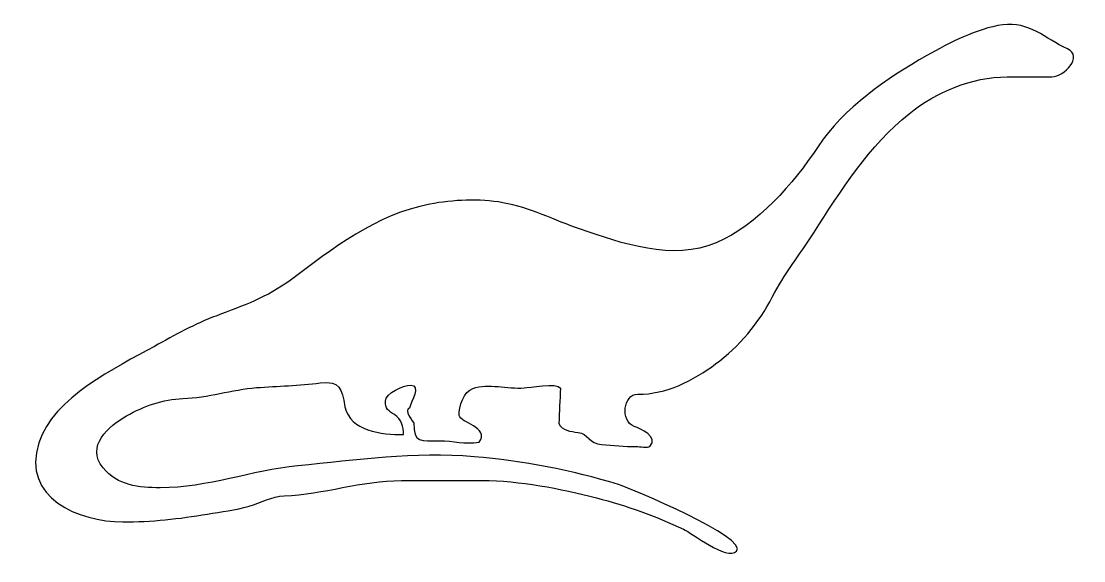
# Model space of a CAD drawing. Header units: centimetres. Extents: x -10.3 to 10.2, y -5.2 to 5.2.
import ezdxf

# ---------------------------------------------------------------- set-up
doc = ezdxf.new("R2010")
doc.units = ezdxf.units.CM
doc.header["$MEASUREMENT"] = 0
doc.layers.add('Camada 1', color=7, linetype='Continuous')

msp = doc.modelspace()

# ---------------------------------------------------------------- linework, layer by layer
at = {"layer": 'Camada 1'}
msp.add_open_spline([(3.50499, -5.06267), (3.32256, -5.24531), (2.64528, -4.71284), (2.48327, -4.63608), (2.48327, -4.63608), (1.94635, -4.3816), (1.38549, -4.18063), (0.81031, -4.03296), (0.81031, -4.03296), (0.10506, -3.85243), (-0.66686, -3.69771), (-1.39724, -3.69771), (-1.39724, -3.69771), (-1.91606, -3.69771), (-2.43515, -3.69771), (-2.95376, -3.69771), (-2.95376, -3.69771), (-3.71841, -3.69771), (-4.4577, -3.96534), (-5.21177, -3.99304), (-5.21177, -3.99304), (-5.44934, -4.00172), (-5.66558, -4.12708), (-5.88955, -4.19142), (-5.88955, -4.19142), (-6.14897, -4.26632), (-6.42647, -4.30106), (-6.69222, -4.34567), (-6.69222, -4.34567), (-7.23337, -4.43629), (-7.77169, -4.49685), (-8.32084, -4.49545), (-8.32084, -4.49545), (-9.17047, -4.49545), (-10.27997, -4.03341), (-9.94144, -2.97365), (-9.94144, -2.97365), (-9.65783, -2.08481), (-8.45747, -1.52418), (-7.7137, -1.11003), (-7.7137, -1.11003), (-7.31836, -0.89053), (-6.93778, -0.67715), (-6.51286, -0.51842), (-6.51286, -0.51842), (-6.01819, -0.33369), (-5.52705, -0.15737), (-5.09954, 0.16217), (-5.09954, 0.16217), (-4.27949, 0.77598), (-3.43946, 1.43651), (-2.40648, 1.6323), (-2.40648, 1.6323), (-1.94843, 1.71916), (-1.45615, 1.74065), (-0.99575, 1.66095), (-0.99575, 1.66095), (-0.48114, 1.57184), (0.00649, 1.31808), (0.49833, 1.1488), (0.49833, 1.1488), (1.28364, 0.87892), (2.28657, 0.52994), (3.11273, 0.88702), (3.11273, 0.88702), (3.91963, 1.23566), (4.60069, 2.02378), (5.07988, 2.74699), (5.07988, 2.74699), (5.5682, 3.48404), (6.41007, 4.0657), (7.17451, 4.49742), (7.17451, 4.49742), (7.61163, 4.74417), (8.13587, 5.02177), (8.63781, 5.09115), (8.63781, 5.09115), (9.14327, 5.16113), (9.45741, 4.82657), (9.88421, 4.62876), (9.88421, 4.62876), (10.19999, 4.48427), (9.81706, 4.08761), (9.58581, 4.08761), (9.58581, 4.08761), (9.29776, 4.08761), (9.00971, 4.08761), (8.72139, 4.08761), (8.72139, 4.08761), (8.03821, 4.08761), (7.36021, 3.79874), (6.83197, 3.37615), (6.83197, 3.37615), (6.07857, 2.777), (5.50506, 1.8802), (4.99513, 1.07986), (4.99513, 1.07986), (4.72936, 0.66304), (4.41924, 0.27508), (4.19574, -0.16149), (4.19574, -0.16149), (3.94169, -0.65602), (3.55106, -1.11923), (3.10497, -1.44956), (3.10497, -1.44956), (2.67888, -1.76534), (2.14805, -2.04096), (1.60409, -2.03273), (1.60409, -2.03273), (1.32469, -2.02876), (1.26132, -2.55229), (1.53411, -2.65487), (1.53411, -2.65487), (1.65619, -2.69996), (2.00787, -2.84878), (1.83838, -3.03992), (1.83838, -3.03992), (1.80245, -3.07278), (1.63293, -3.04272), (1.57777, -3.04272), (1.57777, -3.04272), (1.35076, -3.04272), (1.12771, -3.0197), (0.90142, -3.00563), (0.90142, -3.00563), (0.67274, -2.99108), (0.64271, -2.79058), (0.45253, -2.76851), (0.45253, -2.76851), (0.31074, -2.75232), (0.14101, -2.73472), (0.08418, -2.59854), (0.08418, -2.59854), (0.08418, -2.36798), (0.11164, -2.14237), (0.11164, -1.91581), (0.11164, -1.91581), (0.05505, -1.80336), (-0.50934, -1.90689), (-0.58585, -1.9116), (-0.58585, -1.9116), (-0.9143, -1.93107), (-1.27091, -1.81886), (-1.57399, -1.92144), (-1.57399, -1.92144), (-1.74303, -1.97732), (-1.85408, -2.27548), (-1.83625, -2.44357), (-1.83625, -2.44357), (-1.82122, -2.58631), (-1.24956, -2.66894), (-1.45123, -2.95747), (-1.45123, -2.95747), (-1.73248, -3.00515), (-1.9487, -2.93001), (-2.21895, -2.93001), (-2.21895, -2.93001), (-2.58566, -2.93001), (-2.71195, -2.98285), (-2.71195, -2.58751), (-2.71195, -2.58751), (-2.71195, -2.59031), (-2.92441, -2.32242), (-2.79461, -2.29967), (-2.79461, -2.29967), (-2.7608, -2.16844), (-2.57368, -1.86088), (-2.7735, -1.86088), (-2.7735, -1.86088), (-2.91741, -1.86088), (-3.25406, -2.00315), (-3.26182, -2.1696), (-3.26182, -2.1696), (-3.27005, -2.30364), (-3.19374, -2.36423), (-3.08738, -2.42574), (-3.08738, -2.42574), (-2.95144, -2.50676), (-2.91223, -2.66498), (-2.91223, -2.81216), (-2.91223, -2.81216), (-3.33059, -2.81216), (-3.94474, -2.74781), (-4.04031, -2.2736), (-4.04031, -2.2736), (-4.11029, -1.92099), (-4.12765, -1.76745), (-4.51643, -1.81579), (-4.51643, -1.81579), (-4.92304, -1.86651), (-5.33436, -1.87614), (-5.74264, -1.90644), (-5.74264, -1.90644), (-6.22296, -1.94189), (-6.68125, -2.10012), (-7.16345, -2.11678), (-7.16345, -2.11678), (-7.55223, -2.13017), (-7.91026, -2.25973), (-8.24856, -2.45016), (-8.24856, -2.45016), (-8.59485, -2.64526), (-9.04466, -3.03941), (-8.70282, -3.45309), (-8.70282, -3.45309), (-8.41993, -3.79541), (-8.01236, -3.83764), (-7.60199, -3.83764), (-7.60199, -3.83764), (-6.68733, -3.83764), (-5.84145, -3.50334), (-4.95026, -3.41388), (-4.95026, -3.41388), (-3.80647, -3.30328), (-2.70609, -3.1453), (-1.55126, -3.23849), (-1.55126, -3.23849), (-0.60982, -3.31456), (0.32948, -3.49699), (1.23147, -3.7766), (1.23147, -3.7766), (1.4841, -3.85501), (3.75618, -4.81192), (3.50499, -5.06267)], degree=3, knots=[0, 0, 0, 0, 0.01754386, 0.01754386, 0.01754386, 0.01754386, 0.03508772, 0.03508772, 0.03508772, 0.03508772, 0.05263158, 0.05263158, 0.05263158, 0.05263158, 0.07017544, 0.07017544, 0.07017544, 0.07017544, 0.0877193, 0.0877193, 0.0877193, 0.0877193, 0.10526316, 0.10526316, 0.10526316, 0.10526316, 0.12280702, 0.12280702, 0.12280702, 0.12280702, 0.14035088, 0.14035088, 0.14035088, 0.14035088, 0.15789474, 0.15789474, 0.15789474, 0.15789474, 0.1754386, 0.1754386, 0.1754386, 0.1754386, 0.19298246, 0.19298246, 0.19298246, 0.19298246, 0.21052632, 0.21052632, 0.21052632, 0.21052632, 0.22807018, 0.22807018, 0.22807018, 0.22807018, 0.24561404, 0.24561404, 0.24561404, 0.24561404, 0.26315789, 0.26315789, 0.26315789, 0.26315789, 0.28070175, 0.28070175, 0.28070175, 0.28070175, 0.29824561, 0.29824561, 0.29824561, 0.29824561, 0.31578947, 0.31578947, 0.31578947, 0.31578947, 0.33333333, 0.33333333, 0.33333333, 0.33333333, 0.35087719, 0.35087719, 0.35087719, 0.35087719, 0.36842105, 0.36842105, 0.36842105, 0.36842105, 0.38596491, 0.38596491, 0.38596491, 0.38596491, 0.40350877, 0.40350877, 0.40350877, 0.40350877, 0.42105263, 0.42105263, 0.42105263, 0.42105263, 0.43859649, 0.43859649, 0.43859649, 0.43859649, 0.45614035, 0.45614035, 0.45614035, 0.45614035, 0.47368421, 0.47368421, 0.47368421, 0.47368421, 0.49122807, 0.49122807, 0.49122807, 0.49122807, 0.50877193, 0.50877193, 0.50877193, 0.50877193, 0.52631579, 0.52631579, 0.52631579, 0.52631579, 0.54385965, 0.54385965, 0.54385965, 0.54385965, 0.56140351, 0.56140351, 0.56140351, 0.56140351, 0.57894737, 0.57894737, 0.57894737, 0.57894737, 0.59649123, 0.59649123, 0.59649123, 0.59649123, 0.61403509, 0.61403509, 0.61403509, 0.61403509, 0.63157895, 0.63157895, 0.63157895, 0.63157895, 0.64912281, 0.64912281, 0.64912281, 0.64912281, 0.66666667, 0.66666667, 0.66666667, 0.66666667, 0.68421053, 0.68421053, 0.68421053, 0.68421053, 0.70175439, 0.70175439, 0.70175439, 0.70175439, 0.71929825, 0.71929825, 0.71929825, 0.71929825, 0.73684211, 0.73684211, 0.73684211, 0.73684211, 0.75438596, 0.75438596, 0.75438596, 0.75438596, 0.77192982, 0.77192982, 0.77192982, 0.77192982, 0.78947368, 0.78947368, 0.78947368, 0.78947368, 0.80701754, 0.80701754, 0.80701754, 0.80701754, 0.8245614, 0.8245614, 0.8245614, 0.8245614, 0.84210526, 0.84210526, 0.84210526, 0.84210526, 0.85964912, 0.85964912, 0.85964912, 0.85964912, 0.87719298, 0.87719298, 0.87719298, 0.87719298, 0.89473684, 0.89473684, 0.89473684, 0.89473684, 0.9122807, 0.9122807, 0.9122807, 0.9122807, 0.92982456, 0.92982456, 0.92982456, 0.92982456, 0.94736842, 0.94736842, 0.94736842, 0.94736842, 0.96491228, 0.96491228, 0.96491228, 0.96491228, 1, 1, 1, 1], dxfattribs=at)

doc.saveas('drawing.dxf')
